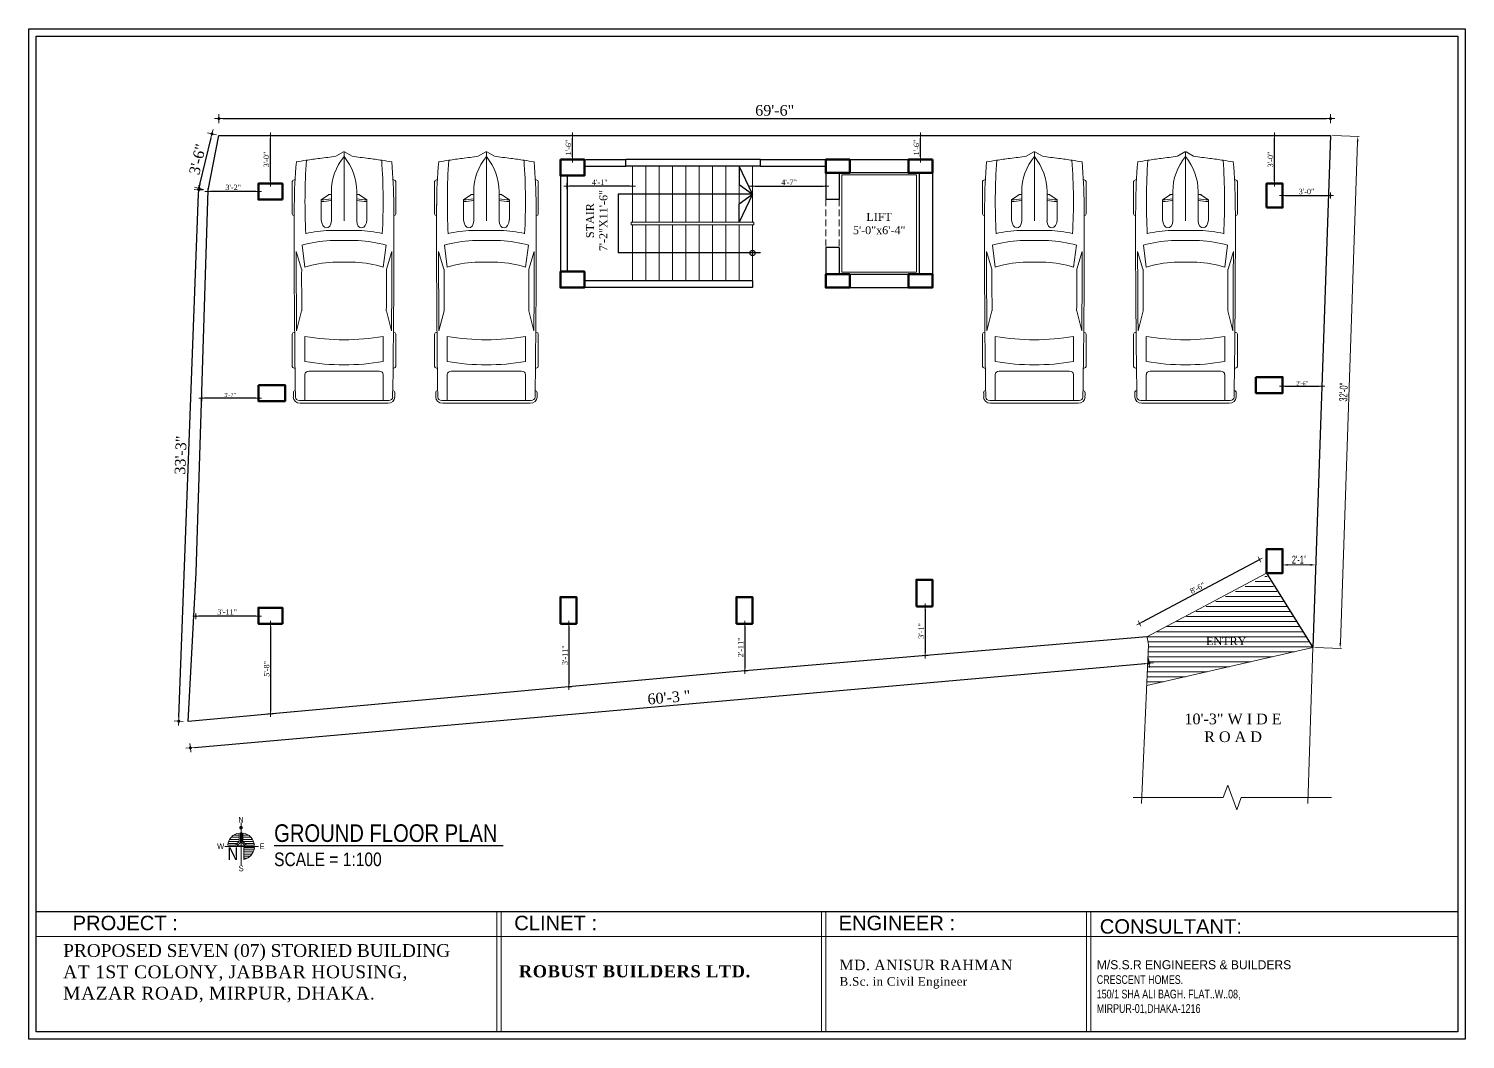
# Model space of a CAD drawing. Extents: x 52891 to 66536, y -48165 to -44533.
# Drawn here: x 54882 to 55959, y -45989 to -45231 of the extents above; entities that cross this region are included whole.
import ezdxf
from ezdxf.enums import TextEntityAlignment as Align

# ---------------------------------------------------------------- set-up
doc = ezdxf.new("R2010")
doc.units = 0
doc.header["$MEASUREMENT"] = 0
doc.header["$PDMODE"] = 3
doc.linetypes.add('HIDDEN2', pattern=[0.1875, 0.125, -0.0625])
doc.layers.get('0').update_dxf_attribs({"lineweight": 13})
doc.layers.get('DEFPOINTS').update_dxf_attribs({"lineweight": 13})
for name, color, linetype, lineweight in [('1-TEXT', 212, 'Continuous', 25), ('COLUMN-1', 1, 'Continuous', 50), ('DIM', 8, 'Continuous', 13), ('dim-8', 250, 'Continuous', 15), ('H', 252, 'Continuous', 15), ('hatch', 252, 'Continuous', 13), ('line', 7, 'Continuous', 15), ('NORTH_DER', 7, 'Continuous', 13), ('road', 1, 'Continuous', 18), ('Slab', 253, 'Continuous', 13), ('STAIR', 8, 'Continuous', 13), ('TEXT', 7, 'Continuous', 13), ('VER RAIL', 32, 'Continuous', 15), ('WALL', 7, 'Continuous', 30), ('windor', 4, 'Continuous', 25)]:
    doc.layers.add(name, color=color, linetype=linetype, lineweight=lineweight)
doc.layers.add('Layer1', color=174, linetype='Continuous')
doc.styles.add('Arial', font='arial.ttf')
doc.styles.add('NEW', font='swissck.ttf')
doc.styles.add('RS6', font='times.ttf')
doc.styles.get("Standard").update_dxf_attribs({"font": 'arial.ttf', "width": 0.6, "height": 6})
doc.styles.add('STYLE4', font='swissc.ttf')
doc.dimstyles.new('1-4', dxfattribs={"dimtxt": 6, "dimasz": 4, "dimexe": 1, "dimexo": 1.5, "dimgap": 1, "dimtad": 1, "dimdec": 1, "dimzin": 3, "dimdsep": 46, "dimlunit": 4, "dimtxsty": 'Standard', "dimcen": 0.09, "dimdle": 4, "dimclrd": 252, "dimclre": 252, "dimclrt": 7, "dimadec": 0, "dimazin": 0, "dimtfac": 1, "dimtdec": 1, "dimtofl": 0, "dimtmove": 1, "dimatfit": 3, "dimfxl": 2, "dimfrac": 1, "dimtolj": 1, "dimtzin": 0, "dimlwd": 9, "dimlwe": 9, "dimarcsym": 0})
doc.dimstyles.new('1_4', dxfattribs={"dimtxt": 3, "dimasz": 2, "dimexe": 0.18, "dimexo": 0.0625, "dimgap": 4, "dimtad": 0, "dimdec": 0, "dimzin": 3, "dimdsep": 46, "dimlunit": 4, "dimtxsty": 'RS6', "dimblk": 'D', "dimcen": 3, "dimse1": 1, "dimse2": 1, "dimclrt": 7, "dimadec": 0, "dimazin": 0, "dimtfac": 1, "dimtdec": 0, "dimtix": 1, "dimtmove": 1, "dimatfit": 3, "dimldrblk": 'OPEN30', "dimfxl": 0.18, "dimtvp": 0.75, "dimtolj": 1, "dimtzin": 0, "dimarcsym": 0})
doc.dimstyles.new('Colm dim', dxfattribs={"dimtxt": 4, "dimasz": 2, "dimexe": 3, "dimexo": 3, "dimgap": 0.125, "dimtad": 0, "dimdec": 0, "dimzin": 3, "dimdsep": 46, "dimlunit": 4, "dimtxsty": 'RS6', "dimblk": 'D', "dimcen": 3, "dimdle": 1, "dimse1": 1, "dimse2": 1, "dimclrt": 7, "dimadec": 0, "dimazin": 0, "dimtfac": 1, "dimtdec": 0, "dimtix": 1, "dimtmove": 0, "dimatfit": 3, "dimldrblk": 'OPEN90', "dimfxl": 6, "dimfxlon": 1, "dimtvp": 0.75, "dimtolj": 1, "dimtzin": 0, "dimarcsym": 0})

# ---------------------------------------------------------------- blocks, each defined once
blk = doc.blocks.new('D')
at = {"layer": 'DIM'}
for q in [(-1.125, 0), (0, 1.125), (1.125, 0), (0, -1.125)]:
    blk.add_line((0, 0), q, dxfattribs=at)
at = {"layer": 'DIM', "color": 6, "const_width": 0.375}
blk.add_lwpolyline([(-0.1875, 0, 1), (0.1875, 0, 1)], format="xyb", close=True, dxfattribs=at)
blk = doc.blocks.new('*D1264')
at = {"layer": 'DEFPOINTS', "color": 0}
for p in [(55285.8, -45349.4), (55285.8, -45349.4), (55334.9, -45349.4)]:
    blk.add_point(p, dxfattribs=at)
at = {"layer": 'VER RAIL', "color": 0, "linetype": 'Continuous', "lineweight": -2}
blk.add_line((55332.9, -45349.4), (55287.8, -45349.4), dxfattribs=at)
at = {"layer": 'VER RAIL', "color": 0, "lineweight": -2, "xscale": 2, "yscale": 2, "zscale": 2, "rotation": 180}
blk.add_blockref('D', (55285.8, -45349.4), dxfattribs=at)
at = {"layer": 'VER RAIL', "color": 0, "lineweight": -2, "xscale": 2, "yscale": 2, "zscale": 2}
blk.add_blockref('D', (55334.9, -45349.4), dxfattribs=at)
at = {"layer": 'VER RAIL', "color": 7, "insert": (55310.4, -45346.4), "char_height": 4, "attachment_point": 5, "style": 'RS6'}
blk.add_mtext('\\A1;4\'-1"', dxfattribs=at)
blk = doc.blocks.new('_Open90')
at = {"layer": 'DIM', "color": 0, "lineweight": -2}
for p, q in [((0, 0), (-1, 0)), ((-0.5, 0.5), (0, 0)), ((0, 0), (-0.5, -0.5))]:
    blk.add_line(p, q, dxfattribs=at)
blk = doc.blocks.new('*D1265')
at = {"layer": 'DEFPOINTS', "color": 0}
for p in [(55424.9, -45349.4), (55479.9, -45349.4), (55479.9, -45349.4)]:
    blk.add_point(p, dxfattribs=at)
at = {"layer": 'VER RAIL', "color": 0, "linetype": 'Continuous', "lineweight": -2}
blk.add_line((55426.9, -45349.4), (55477.9, -45349.4), dxfattribs=at)
at = {"layer": 'VER RAIL', "color": 0, "lineweight": -2, "xscale": 2, "yscale": 2, "zscale": 2, "rotation": 180}
blk.add_blockref('D', (55424.9, -45349.4), dxfattribs=at)
at = {"layer": 'VER RAIL', "color": 0, "lineweight": -2, "xscale": 2, "yscale": 2, "zscale": 2}
blk.add_blockref('D', (55479.9, -45349.4), dxfattribs=at)
at = {"layer": 'VER RAIL', "color": 7, "insert": (55452.4, -45346.4), "char_height": 4, "attachment_point": 5, "style": 'RS6'}
blk.add_mtext('\\A1;4\'-7"', dxfattribs=at)
blk = doc.blocks.new('*D1266')
at = {"layer": 'DEFPOINTS', "color": 0}
for p in [(55858.4, -45298.7), (55024.8, -45311.4), (55858.4, -45311.4)]:
    blk.add_point(p, dxfattribs=at)
at = {"layer": 'dim-8', "color": 0, "lineweight": -2}
blk.add_line((55027.8, -45298.7), (55855.4, -45298.7), dxfattribs=at)
at = {"layer": 'dim-8', "color": 0, "lineweight": -2, "xscale": 3, "yscale": 3, "zscale": 3, "rotation": 180}
blk.add_blockref('D', (55024.8, -45298.7), dxfattribs=at)
at = {"layer": 'dim-8', "color": 0, "lineweight": -2, "xscale": 3, "yscale": 3, "zscale": 3}
blk.add_blockref('D', (55858.4, -45298.7), dxfattribs=at)
at = {"layer": 'dim-8', "color": 7, "insert": (55441.6, -45292.6), "char_height": 8, "attachment_point": 5, "style": 'RS6'}
blk.add_mtext('\\A1;69\'-6"', dxfattribs=at)
blk = doc.blocks.new('*U57')
for p, q in [((21.1, 37.4), (21.1, 36.8)), ((46.6, 38.9), (22.4, 38.9)), ((47.8, 37.4), (47.8, 37.4)), ((88, 31.9), (74.8, 35.9)), ((134.3, 35.6), (119.3, 31.8)), ((135.5, 37.1), (135.5, 37.4)), ((136.7, 38.9), (160.9, 38.9)), ((162.1, 37.4), (162.1, 36.8)), ((186.5, -33.5), (186.5, 33.5)), ((188.4, -32.8), (188.4, 32.8)), ((70, 31.5), (86.4, 29.4)), ((138.4, 29.4), (157.2, 29.4)), ((164.5, 26.4), (164.5, -26.4)), ((186.5, 29.4), (167, 29.4)), ((32.1, 9.5), (32.1, 11.2)), ((32.3, 11.6), (36.1, 17.2)), ((36.1, 17.2), (50.9, 17.2)), ((58.9, -10.8), (58.9, 10.8)), ((3.3, 6.1), (0.1, 0.4)), ((29.8, 9.5), (51.7, 9.5)), ((66.6, -10.5), (66.6, 10.5)), ((82.7, 8.5), (82.7, -8.5)), ((186.5, -10.5), (186.5, 10.5)), ((0, 0), (51.7, 0)), ((0.1, -0.4), (3.3, -6.1)), ((29.8, -9.5), (51.7, -9.5)), ((32.1, -9.5), (32.1, -11.2)), ((32.3, -11.6), (36.1, -17.2)), ((36.1, -17.2), (50.9, -17.2)), ((86.4, -29.4), (70, -31.5)), ((88, -31.9), (74.8, -35.9)), ((134.3, -35.6), (119.3, -31.8)), ((157.2, -29.4), (138.4, -29.4)), ((167, -29.4), (186.5, -29.4)), ((21.1, -37.4), (21.1, -36.8)), ((46.6, -38.9), (22.4, -38.9)), ((47.8, -37.4), (47.8, -37.4)), ((135.5, -37.1), (135.5, -37.4)), ((136.7, -38.9), (160.9, -38.9)), ((162.1, -37.4), (162.1, -36.8))]:
    blk.add_line(p, q)
for centre, major_axis, ratio, start_param, end_param in [((266, -27.5), (0, 313.3), 0.842304, 1.367076, 1.39176), ((41.2, -490.9), (0, 528.2), 0.842304, 0.00281, 0.075598), ((22.4, 37.4), (0, -1.48), 0.842304, 3.141593, 4.712389), ((64.5, -10555.6), (0, 10593), 0.842304, -0.013397, 0.002797), ((46.6, 37.4), (0, 1.48), 0.842304, -1.570796, 0), ((64.5, -10555.6), (0, -10591.5), 0.842304, 3.133765, 3.140441), ((136.7, 37.4), (0, -1.48), 0.842304, 3.141593, 4.712389), ((160.9, 37.4), (0, 1.48), 0.842304, -1.570796, 0), ((180.6, 35.8), (0, 2.22), 0.842304, -0.013017, 1.249894), ((64.5, -10556.4), (0, 10595.3), 0.842304, -0.013397, -0.013017), ((184, 32.8), (0, -5.25), 0.842304, 1.570796, 3.128196), ((184, 33.5), (0, -2.96), 0.842304, 1.570796, 3.128196), ((259.2, -27.5), (0, -305.3), 0.842304, 4.528606, 4.561838), ((37.5, -594), (0, -623.3), 0.842304, 3.096046, 3.200911), ((134.4, 5.4), (0, -89.8), 0.842304, 4.449482, 4.652344), ((135.3, 5.4), (0, 81.8), 0.842304, 1.245306, 1.50788), ((149.6, 2.8), (0, -79.6), 0.842304, 4.372215, 4.640744), ((95.8, -3666.4), (0, -3698.2), 0.842304, 3.134049, 3.144098), ((17.1, 0), (0, 147), 0.842304, 4.511394, 4.913384), ((35.9, 0), (0, 147), 0.842304, 4.511394, 4.913384), ((167, 26.4), (0, 2.96), 0.842304, 0, 1.570796), ((-204.5, 52.4), (0, -251), 0.842304, 1.385369, 1.434372), ((32.7, 11.2), (0, 0.74), 0.842304, 0.879714, 1.570796), ((13, 17), (0, 27.4), 0.842304, 4.435146, 4.718221), ((14.2, 17), (0, 27.4), 0.842304, 4.435146, 4.718221), ((50.8, 13.3), (6.34, -0.36), 0.603834, -1.395552, 1.581315), ((0.6, 0), (0, -0.74), 0.842304, 4.131459, 5.293319), ((29.8, -46.7), (0, 56.2), 0.842304, 0, 0.590319), ((-204.5, -52.4), (0, 251), 0.842304, -1.434372, -1.385369), ((29.8, 46.7), (0, 56.2), 0.842304, 2.551274, 3.141593), ((13, -17), (0, -27.4), 0.842304, 1.564964, 1.848039), ((14.2, -17), (0, -27.4), 0.842304, 1.564964, 1.848039), ((135.3, -5.4), (0, -81.8), 0.842304, -1.50788, -1.245306), ((149.6, -2.8), (0, -79.6), 0.842304, -1.499151, -1.230623), ((259.2, 27.5), (0, 305.3), 0.842304, 1.721348, 1.754579), ((32.7, -11.2), (0, -0.74), 0.842304, 4.712389, 5.403472), ((134.4, -5.4), (0, -89.8), 0.842304, -1.510751, -1.307889), ((266, 27.5), (0, 313.3), 0.842304, 1.749832, 1.774517), ((37.5, 594), (0, -623.3), 0.842304, -0.059319, 0.045547), ((95.8, 3666.4), (0, -3698.2), 0.842304, -0.002505, 0.007544), ((167, -26.4), (0, -2.96), 0.842304, 4.712389, 6.283185), ((41.2, 490.9), (0, -528.2), 0.842304, -0.075598, -0.00281), ((22.4, -37.4), (0, 1.48), 0.842304, 1.570796, 3.141593), ((64.5, 10555.6), (0, 10593), 0.842304, 3.138796, 3.15499), ((46.6, -37.4), (0, -1.48), 0.842304, 0, 1.570796), ((64.5, 10555.6), (0, -10591.5), 0.842304, 0.001152, 0.007828), ((136.7, -37.4), (0, -1.48), 0.842304, -1.570796, 0), ((160.9, -37.4), (0, 1.48), 0.842304, 3.141593, 4.712389), ((180.6, -35.8), (0, -2.22), 0.842304, -1.249894, 0.013017), ((64.5, 10556.4), (0, 10595.3), 0.842304, 3.15461, 3.15499), ((184, -32.8), (0, -5.25), 0.842304, 0.013397, 1.570796), ((184, -33.5), (0, 2.96), 0.842304, 3.15499, 4.712389)]:
    blk.add_ellipse(centre, major_axis=major_axis, ratio=ratio, start_param=start_param, end_param=end_param)
at = {"extrusion": (0, 0, -1)}
blk.add_ellipse((50.8, -13.3), major_axis=(6.34, 0.36), ratio=0.603834, start_param=-1.395552, end_param=1.581315, dxfattribs=at)
blk = doc.blocks.new('*D1271')
at = {"layer": 'DEFPOINTS', "color": 0}
for p in [(55805.1, -45629.3), (55810.4, -45639.4), (55720.6, -45687.2)]:
    blk.add_point(p, dxfattribs=at)
at = {"layer": 'VER RAIL', "color": 0, "linetype": 'Continuous', "lineweight": -2}
blk.add_line((55717, -45676.2), (55803.3, -45630.3), dxfattribs=at)
at = {"layer": 'VER RAIL', "color": 0, "lineweight": -2, "xscale": 2, "yscale": 2, "zscale": 2}
for p, rotation in [((55805.1, -45629.3), 28.02451268973925), ((55715.2, -45677.2), 208.0245126897393)]:
    blk.add_blockref('D', p, dxfattribs=dict(at, rotation=rotation))
at = {"layer": 'VER RAIL', "color": 7, "insert": (55758.7, -45650.6), "char_height": 4, "attachment_point": 5, "rotation": 28.0245, "style": 'RS6'}
blk.add_mtext('\\A1;8\'-6"', dxfattribs=at)
blk = doc.blocks.new('*D1272')
at = {"layer": 'DEFPOINTS', "color": 0}
for p in [(55822.4, -45356.4), (55858.4, -45356.4), (55858.4, -45356.4)]:
    blk.add_point(p, dxfattribs=at)
at = {"layer": 'VER RAIL', "color": 0, "linetype": 'Continuous', "lineweight": -2}
blk.add_line((55824.4, -45356.4), (55856.4, -45356.4), dxfattribs=at)
at = {"layer": 'VER RAIL', "color": 0, "lineweight": -2, "xscale": 2, "yscale": 2, "zscale": 2, "rotation": 180}
blk.add_blockref('D', (55822.4, -45356.4), dxfattribs=at)
at = {"layer": 'VER RAIL', "color": 0, "lineweight": -2, "xscale": 2, "yscale": 2, "zscale": 2}
blk.add_blockref('D', (55858.4, -45356.4), dxfattribs=at)
at = {"layer": 'VER RAIL', "color": 7, "insert": (55840.4, -45353.4), "char_height": 4, "attachment_point": 5, "style": 'RS6'}
blk.add_mtext('\\A1;3\'-0"', dxfattribs=at)
blk = doc.blocks.new('*D1273')
at = {"layer": 'DEFPOINTS', "color": 0}
for p in [(55816.4, -45311.4), (55816.4, -45311.4), (55816.4, -45347.4)]:
    blk.add_point(p, dxfattribs=at)
at = {"layer": 'VER RAIL', "color": 0, "linetype": 'Continuous', "lineweight": -2}
blk.add_line((55816.4, -45345.4), (55816.4, -45313.4), dxfattribs=at)
at = {"layer": 'VER RAIL', "color": 0, "lineweight": -2, "xscale": 2, "yscale": 2, "zscale": 2}
for p, rotation in [((55816.4, -45311.4), 90), ((55816.4, -45347.4), 270)]:
    blk.add_blockref('D', p, dxfattribs=dict(at, rotation=rotation))
at = {"layer": 'VER RAIL', "color": 7, "insert": (55813.4, -45329.4), "char_height": 4, "attachment_point": 5, "rotation": 90, "style": 'RS6'}
blk.add_mtext('\\A1;3\'-0"', dxfattribs=at)
blk = doc.blocks.new('*D1274')
at = {"layer": 'DEFPOINTS', "color": 0}
for p in [(55554.4, -45664.4), (55554.4, -45701.3), (55554.4, -45701.3)]:
    blk.add_point(p, dxfattribs=at)
at = {"layer": 'VER RAIL', "color": 0, "linetype": 'Continuous', "lineweight": -2}
blk.add_line((55554.4, -45666.4), (55554.4, -45699.3), dxfattribs=at)
at = {"layer": 'VER RAIL', "color": 0, "lineweight": -2, "xscale": 2, "yscale": 2, "zscale": 2}
for p, rotation in [((55554.4, -45664.4), 90), ((55554.4, -45701.3), 270)]:
    blk.add_blockref('D', p, dxfattribs=dict(at, rotation=rotation))
at = {"layer": 'VER RAIL', "color": 7, "insert": (55551.4, -45682.8), "char_height": 4, "attachment_point": 5, "rotation": 90, "style": 'RS6'}
blk.add_mtext('\\A1;3\'-1"', dxfattribs=at)
blk = doc.blocks.new('*D1275')
at = {"layer": 'DEFPOINTS', "color": 0}
for p in [(55287.3, -45677.4), (55287.3, -45724.6), (55287.3, -45724.6)]:
    blk.add_point(p, dxfattribs=at)
at = {"layer": 'VER RAIL', "color": 0, "linetype": 'Continuous', "lineweight": -2}
blk.add_line((55287.3, -45679.4), (55287.3, -45722.6), dxfattribs=at)
at = {"layer": 'VER RAIL', "color": 0, "lineweight": -2, "xscale": 2, "yscale": 2, "zscale": 2}
for p, rotation in [((55287.3, -45677.4), 90), ((55287.3, -45724.6), 270)]:
    blk.add_blockref('D', p, dxfattribs=dict(at, rotation=rotation))
at = {"layer": 'VER RAIL', "color": 7, "insert": (55284.3, -45701), "char_height": 4, "attachment_point": 5, "rotation": 90, "style": 'RS6'}
blk.add_mtext('\\A1;3\'-11"', dxfattribs=at)
blk = doc.blocks.new('*D1276')
at = {"layer": 'DEFPOINTS', "color": 0}
for p in [(55063.4, -45677.4), (55063.6, -45745), (55063.6, -45745)]:
    blk.add_point(p, dxfattribs=at)
at = {"layer": 'VER RAIL', "color": 0, "linetype": 'Continuous', "lineweight": -2}
blk.add_line((55063.6, -45679.4), (55063.6, -45743), dxfattribs=at)
at = {"layer": 'VER RAIL', "color": 0, "lineweight": -2, "xscale": 2, "yscale": 2, "zscale": 2}
for p, rotation in [((55063.6, -45677.4), 90), ((55063.6, -45745), 270)]:
    blk.add_blockref('D', p, dxfattribs=dict(at, rotation=rotation))
at = {"layer": 'VER RAIL', "color": 7, "insert": (55060.6, -45711.2), "char_height": 4, "attachment_point": 5, "rotation": 90, "style": 'RS6'}
blk.add_mtext('\\A1;5\'-8"', dxfattribs=at)
blk = doc.blocks.new('*D1277')
at = {"layer": 'DEFPOINTS', "color": 0}
for p in [(55007.5, -45671.7), (55007.5, -45671.7), (55054.4, -45672.3)]:
    blk.add_point(p, dxfattribs=at)
at = {"layer": 'VER RAIL', "color": 0, "linetype": 'Continuous', "lineweight": -2}
blk.add_line((55052.4, -45671.7), (55009.5, -45671.7), dxfattribs=at)
at = {"layer": 'VER RAIL', "color": 0, "lineweight": -2, "xscale": 2, "yscale": 2, "zscale": 2, "rotation": 180}
blk.add_blockref('D', (55007.5, -45671.7), dxfattribs=at)
at = {"layer": 'VER RAIL', "color": 0, "lineweight": -2, "xscale": 2, "yscale": 2, "zscale": 2}
blk.add_blockref('D', (55054.4, -45671.7), dxfattribs=at)
at = {"layer": 'VER RAIL', "color": 7, "insert": (55031, -45668.6), "char_height": 4, "attachment_point": 5, "style": 'RS6'}
blk.add_mtext('\\A1;3\'-11"', dxfattribs=at)
blk = doc.blocks.new('*D1278')
at = {"layer": 'DEFPOINTS', "color": 0}
for p in [(55063.4, -45311.4), (55063.4, -45311.4), (55063.4, -45347.4)]:
    blk.add_point(p, dxfattribs=at)
at = {"layer": 'VER RAIL', "color": 0, "linetype": 'Continuous', "lineweight": -2}
blk.add_line((55063.4, -45345.4), (55063.4, -45313.4), dxfattribs=at)
at = {"layer": 'VER RAIL', "color": 0, "lineweight": -2, "xscale": 2, "yscale": 2, "zscale": 2}
for p, rotation in [((55063.4, -45311.4), 90), ((55063.4, -45347.4), 270)]:
    blk.add_blockref('D', p, dxfattribs=dict(at, rotation=rotation))
at = {"layer": 'VER RAIL', "color": 7, "insert": (55060.4, -45329.4), "char_height": 4, "attachment_point": 5, "rotation": 90, "style": 'RS6'}
blk.add_mtext('\\A1;3\'-0"', dxfattribs=at)
blk = doc.blocks.new('*D1279')
at = {"layer": 'DEFPOINTS', "color": 0}
for p in [(55016.6, -45353.4), (55016.6, -45353.4), (55054.4, -45353.4)]:
    blk.add_point(p, dxfattribs=at)
at = {"layer": 'VER RAIL', "color": 0, "linetype": 'Continuous', "lineweight": -2}
blk.add_line((55052.4, -45353.4), (55018.6, -45353.4), dxfattribs=at)
at = {"layer": 'VER RAIL', "color": 0, "lineweight": -2, "xscale": 2, "yscale": 2, "zscale": 2, "rotation": 180}
blk.add_blockref('D', (55016.6, -45353.4), dxfattribs=at)
at = {"layer": 'VER RAIL', "color": 0, "lineweight": -2, "xscale": 2, "yscale": 2, "zscale": 2}
blk.add_blockref('D', (55054.4, -45353.4), dxfattribs=at)
at = {"layer": 'VER RAIL', "color": 7, "insert": (55035.5, -45350.3), "char_height": 4, "attachment_point": 5, "style": 'RS6'}
blk.add_mtext('\\A1;3\'-2"', dxfattribs=at)
blk = doc.blocks.new('*D1280')
at = {"layer": 'DEFPOINTS', "color": 0}
for p in [(55550.9, -45311.4), (55550.9, -45311.4), (55550.9, -45329.4)]:
    blk.add_point(p, dxfattribs=at)
at = {"layer": 'VER RAIL', "color": 0, "linetype": 'Continuous', "lineweight": -2}
blk.add_line((55550.9, -45327.4), (55550.9, -45313.4), dxfattribs=at)
at = {"layer": 'VER RAIL', "color": 0, "lineweight": -2, "xscale": 2, "yscale": 2, "zscale": 2}
for p, rotation in [((55550.9, -45311.4), 90), ((55550.9, -45329.4), 270)]:
    blk.add_blockref('D', p, dxfattribs=dict(at, rotation=rotation))
at = {"layer": 'VER RAIL', "color": 7, "insert": (55547.9, -45320.4), "char_height": 4, "attachment_point": 5, "rotation": 90, "style": 'RS6'}
blk.add_mtext('\\A1;1\'-6"', dxfattribs=at)
blk = doc.blocks.new('*D1281')
at = {"layer": 'DEFPOINTS', "color": 0}
for p in [(55289.9, -45311.4), (55289.9, -45311.4), (55289.9, -45329.4)]:
    blk.add_point(p, dxfattribs=at)
at = {"layer": 'VER RAIL', "color": 0, "linetype": 'Continuous', "lineweight": -2}
blk.add_line((55289.9, -45327.4), (55289.9, -45313.4), dxfattribs=at)
at = {"layer": 'VER RAIL', "color": 0, "lineweight": -2, "xscale": 2, "yscale": 2, "zscale": 2}
for p, rotation in [((55289.9, -45311.4), 90), ((55289.9, -45329.4), 270)]:
    blk.add_blockref('D', p, dxfattribs=dict(at, rotation=rotation))
at = {"layer": 'VER RAIL', "color": 7, "insert": (55286.9, -45320.4), "char_height": 4, "attachment_point": 5, "rotation": 90, "style": 'RS6'}
blk.add_mtext('\\A1;1\'-6"', dxfattribs=at)
blk = doc.blocks.new('*D1282')
at = {"layer": 'DEFPOINTS', "color": 0}
for p in [(55822.4, -45632.4), (55847.3, -45633.3), (55847.3, -45633.3)]:
    blk.add_point(p, dxfattribs=at)
at = {"layer": 'line', "color": 252, "linetype": 'Continuous', "lineweight": 9}
for p, q in [((55822.4, -45633.9), (55822.4, -45634.3)), ((55826.4, -45633.3), (55843.3, -45633.3)), ((55847.3, -45631.8), (55847.3, -45632.3))]:
    blk.add_line(p, q, dxfattribs=at)
at = {"layer": 'line', "color": 252}
for points in [[(55826.4, -45632.6), (55826.4, -45633.9), (55822.4, -45633.3)], [(55843.3, -45632.6), (55843.3, -45633.9), (55847.3, -45633.3)]]:
    blk.add_solid(points, dxfattribs=at)
at = {"layer": 'line', "color": 7, "insert": (55834.9, -45629.3), "char_height": 6, "attachment_point": 5}
blk.add_mtext('\\A1;2\'-1"', dxfattribs=at)
blk = doc.blocks.new('*D1283')
at = {"layer": 'DEFPOINTS', "color": 0}
for p in [(55858.4, -45311.4), (55878.9, -45312.1), (55845.2, -45695.1)]:
    blk.add_point(p, dxfattribs=at)
at = {"layer": 'line', "color": 252, "linetype": 'Continuous', "lineweight": 9}
for p, q in [((55859.9, -45311.5), (55879.9, -45312.2)), ((55865.8, -45691.8), (55878.7, -45316.1)), ((55846.7, -45695.2), (55866.6, -45695.9))]:
    blk.add_line(p, q, dxfattribs=at)
at = {"layer": 'line', "color": 252}
for points in [[(55878.1, -45316.1), (55879.4, -45316.1), (55878.9, -45312.1)], [(55865.1, -45691.8), (55866.4, -45691.9), (55865.6, -45695.8)]]:
    blk.add_solid(points, dxfattribs=at)
at = {"layer": 'line', "color": 7, "insert": (55868.2, -45503.8), "char_height": 6, "attachment_point": 5, "rotation": 88.0239}
blk.add_mtext('\\A1;32\'-0"', dxfattribs=at)
blk = doc.blocks.new('*D1284')
at = {"layer": 'DEFPOINTS', "color": 0}
for p in [(55009.7, -45352), (55016.7, -45352.3), (55001.7, -45750.7)]:
    blk.add_point(p, dxfattribs=at)
at = {"layer": 'dim-8', "color": 0, "lineweight": -2}
blk.add_line((54994.8, -45747.4), (55009.6, -45355), dxfattribs=at)
at = {"layer": 'dim-8', "color": 0, "lineweight": -2, "xscale": 3, "yscale": 3, "zscale": 3}
for p, rotation in [((55009.7, -45352), 87.8405305677438), ((54994.7, -45750.4), 267.8405305677438)]:
    blk.add_blockref('D', p, dxfattribs=dict(at, rotation=rotation))
at = {"layer": 'dim-8', "color": 7, "insert": (54996.1, -45551), "char_height": 8, "attachment_point": 5, "rotation": 87.8405, "style": 'RS6'}
blk.add_mtext('\\A1;33\'-3"', dxfattribs=at)
blk = doc.blocks.new('*D1285')
at = {"layer": 'DEFPOINTS', "color": 0}
for p in [(55019.6, -45310.2), (55024.8, -45311.4), (55015.2, -45352.2)]:
    blk.add_point(p, dxfattribs=at)
at = {"layer": 'dim-8', "color": 0, "lineweight": -2}
blk.add_line((55010.6, -45348.1), (55018.9, -45313.1), dxfattribs=at)
at = {"layer": 'dim-8', "color": 0, "lineweight": -2, "xscale": 3, "yscale": 3, "zscale": 3}
for p, rotation in [((55019.6, -45310.2), 76.7042481128369), ((55009.9, -45351), 256.7042481128369)]:
    blk.add_blockref('D', p, dxfattribs=dict(at, rotation=rotation))
at = {"layer": 'dim-8', "color": 7, "insert": (55008.8, -45329.2), "char_height": 8, "attachment_point": 5, "rotation": 76.7042, "style": 'RS6'}
blk.add_mtext('\\A1;3\'-6"', dxfattribs=at)
blk = doc.blocks.new('*D1286')
at = {"layer": 'DEFPOINTS', "color": 0}
for p in [(55720.6, -45687.2), (55722.3, -45706.9), (55001.7, -45750.7)]:
    blk.add_point(p, dxfattribs=at)
at = {"layer": 'dim-8', "color": 0, "lineweight": -2}
blk.add_line((55006.4, -45770.1), (55719.3, -45707.2), dxfattribs=at)
at = {"layer": 'dim-8', "color": 0, "lineweight": -2, "xscale": 3, "yscale": 3, "zscale": 3}
for p, rotation in [((55722.3, -45706.9), 5.042919805303145), ((55003.4, -45770.4), 185.0429198053031)]:
    blk.add_blockref('D', p, dxfattribs=dict(at, rotation=rotation))
at = {"layer": 'dim-8', "color": 7, "insert": (55362.3, -45732.6), "char_height": 8, "attachment_point": 5, "rotation": 5.0429, "style": 'RS6'}
blk.add_mtext('\\A1;60\'-3 "', dxfattribs=at)
blk = doc.blocks.new('*D1263')
at = {"layer": 'DEFPOINTS', "color": 0}
for p in [(55418.9, -45677.4), (55418.9, -45712.7), (55419.1, -45712.7)]:
    blk.add_point(p, dxfattribs=at)
at = {"layer": 'VER RAIL', "color": 0, "linetype": 'Continuous', "lineweight": -2}
blk.add_line((55419.1, -45679.4), (55419.1, -45710.7), dxfattribs=at)
at = {"layer": 'VER RAIL', "color": 0, "lineweight": -2, "xscale": 2, "yscale": 2, "zscale": 2}
for p, rotation in [((55419.1, -45677.4), 90), ((55419.1, -45712.7), 270)]:
    blk.add_blockref('D', p, dxfattribs=dict(at, rotation=rotation))
at = {"layer": 'VER RAIL', "color": 7, "insert": (55416.1, -45695.1), "char_height": 4, "attachment_point": 5, "rotation": 90, "style": 'RS6'}
blk.add_mtext('\\A1;2\'-11"', dxfattribs=at)
blk = doc.blocks.new('*D1316')
at = {"layer": 'DEFPOINTS', "color": 0}
for p in [(55011.9, -45503.1), (55054.4, -45504.4), (55011.9, -45508.2)]:
    blk.add_point(p, dxfattribs=at)
at = {"layer": 'line', "color": 0, "lineweight": -2}
blk.add_line((55052.4, -45508.2), (55013.9, -45508.2), dxfattribs=at)
at = {"layer": 'line', "color": 0, "lineweight": -2, "xscale": 2, "yscale": 2, "zscale": 2, "rotation": 180}
blk.add_blockref('D', (55011.9, -45508.2), dxfattribs=at)
at = {"layer": 'line', "color": 0, "lineweight": -2, "xscale": 2, "yscale": 2, "zscale": 2}
blk.add_blockref('D', (55054.4, -45508.2), dxfattribs=at)
at = {"layer": 'line', "color": 7, "insert": (55033.2, -45505.9), "char_height": 3, "attachment_point": 5, "style": 'RS6'}
blk.add_mtext('\\A1;3\'-7"', dxfattribs=at)
blk = doc.blocks.new('_Open30')
at = {"color": 0, "linetype": 'ByBlock', "lineweight": -2}
for p, q in [((-1, 0.27), (0, 0)), ((0, 0), (-1, -0.27)), ((0, 0), (-1, 0))]:
    blk.add_line(p, q, dxfattribs=at)
blk = doc.blocks.new('*D1317')
at = {"layer": 'DEFPOINTS', "color": 0}
for p in [(55822.4, -45498.4), (55851.9, -45499.4), (55851.9, -45499.4)]:
    blk.add_point(p, dxfattribs=at)
at = {"layer": 'line', "color": 0, "lineweight": -2}
blk.add_line((55824.4, -45499.4), (55849.9, -45499.4), dxfattribs=at)
at = {"layer": 'line', "color": 0, "lineweight": -2, "xscale": 2, "yscale": 2, "zscale": 2, "rotation": 180}
blk.add_blockref('D', (55822.4, -45499.4), dxfattribs=at)
at = {"layer": 'line', "color": 0, "lineweight": -2, "xscale": 2, "yscale": 2, "zscale": 2}
blk.add_blockref('D', (55851.9, -45499.4), dxfattribs=at)
at = {"layer": 'line', "color": 7, "insert": (55837.2, -45497.2), "char_height": 3, "attachment_point": 5, "style": 'RS6'}
blk.add_mtext('\\A1;2\'-6"', dxfattribs=at)
blk = doc.blocks.new('L')
at = {"layer": 'Layer1', "color": 0}
blk.add_line((0, 65.62), (-777.86, 65.62), dxfattribs=at)
at = {"layer": 'Layer1', "color": 4}
blk.add_lwpolyline([(-781.98, 548.61), (4.12, 548.61), (4.12, -4.12), (-781.98, -4.12)], close=True, dxfattribs=at)
at = {"layer": 'Layer1', "color": 1}
blk.add_lwpolyline([(-777.86, 544.49), (0, 544.49), (0, 0), (-777.86, 0)], close=True, dxfattribs=at)
at = {"layer": 'TEXT', "color": 0}
for p, q in [((0, 65.62), (-777.86, 65.62)), ((-525.74, 0.31), (-525.74, 65.62)), ((-523.37, 0.31), (-523.37, 65.62)), ((-348.23, 0.31), (-348.23, 65.62)), ((-345.86, 0.31), (-345.86, 65.62)), ((-203.16, 0.31), (-203.16, 65.62)), ((-200.79, 0.31), (-200.79, 65.62)), ((-777.86, 52.07), (0, 52.07))]:
    blk.add_line(p, q, dxfattribs=at)
at = {"layer": 'TEXT', "color": 4, "lineweight": 13, "char_height": 7.894, "attachment_point": 1, "style": 'Arial'}
for s, insert in [('PROJECT :', (-757.98, 63.44)), ('CLINET :', (-516.31, 63.44)), ('ENGINEER :', (-338.79, 63.44))]:
    blk.add_mtext(s, dxfattribs=dict(at, insert=insert))
at = {"layer": 'TEXT', "color": 4, "lineweight": 13, "insert": (-195.89, 61.54), "char_height": 7.8937, "attachment_point": 1, "line_spacing_factor": 1.5, "style": 'Arial'}
blk.add_mtext('CONSULTANT:', dxfattribs=at)
at = {"layer": 'TEXT', "color": 3, "lineweight": 13, "attachment_point": 1, "style": 'Arial'}
for s, insert, char_height, width in [('{\\fTimes New Roman|b0|i0|c0|p18;\\T1.05;MD. ANISUR RAHMAN\\P\\H0.8344x;B.Sc. in Civil Engineer}', (-338.33, 39.36), 5.6834, 108.3857), ('\\pt139.4;{\\fTimes New Roman|b1|i0|c0|p18;\\T1.05;\\C5;ROBUST BUILDERS LTD.}', (-513.76, 36.38), 6.64, 133.2452)]:
    blk.add_mtext(s, dxfattribs=dict(at, insert=insert, char_height=char_height, width=width))
at = {"layer": 'TEXT', "color": 4, "insert": (-197.52, 39.11), "char_height": 4.89284, "attachment_point": 1, "style": 'Arial'}
blk.add_mtext('\\pt1.131;{\\fBankGothic Lt BT|b0|i0|c0|p34;\\H1.009x;\\C96;M/S.S.R ENGINEERS & BUILDERS\\fSwis721 LtCn BT|b0|i0|c0|p34;\\H0.6676x;\\C1;\\P\\H1.439x;\\C5;CRESCENT HOMES.\\P150/1 SHA ALI BAGH. FLAT..W..08,\\PMIRPUR-01,DHAKA-1216}', dxfattribs=at)
at = {"layer": 'WALL', "color": 4, "linetype": 'ByBlock', "lineweight": 25, "insert": (-763.12, 47.91), "char_height": 6.9904, "width": 217.6986, "attachment_point": 1}
blk.add_mtext('{\\fTimes New Roman|b0|i0|c0|p18;\\W1;\\C144;PROPOSED SEVEN (07) STORIED BUILDING\\P\\T1.05;AT 1ST COLONY, JABBAR HOUSING, MAZAR ROAD, MIRPUR, DHAKA.}', dxfattribs=at)

msp = doc.modelspace()

# ---------------------------------------------------------------- hatches: boundary and pattern name
at = {"layer": 'H'}
h = msp.add_hatch(dxfattribs=at)
h.set_pattern_fill('ANSI31', color=256, scale=30, angle=135, style=0)
h.set_pattern_definition([(180, (16489.5624, -6038.3175), (-7e-16, -3.75), [])])
h.paths.add_polyline_path([(55720.57, -45687.25, -0.0672503), (55721.98, -45693.13), (55720.62, -45723.71), (55845.19, -45695.14), (55810.43, -45641.42)])
h.paths.add_polyline_path([(55764.09, -45685.88), (55796.31, -45685.88), (55796.31, -45694.98), (55764.09, -45694.98)], flags=24)
at = {"layer": 'NORTH_DER'}
h = msp.add_hatch(dxfattribs=at)
h.set_pattern_fill('_USER', color=256, scale=1.571076, angle=1800, style=0, pattern_type=0)
h.set_pattern_definition([(360, (52425.2444, -46739.2347), (1e-13, 1.5710756), [])])
h.paths.add_polyline_path([(55040, -45834.28, 0.3473795), (55031.38, -45843.29), (55037.31, -45843.29), (55040, -45840.61)])
h.paths.add_polyline_path([(55045.47, -45843.29), (55051.4, -45843.29, 0.3473795), (55042.78, -45834.28), (55042.78, -45840.61)])
h.paths.add_polyline_path([(55043.44, -45845.19), (55043.44, -45854.09, 0.328937), (55051.4, -45845.19)])

# ---------------------------------------------------------------- linework, layer by layer
at = {"layer": 'COLUMN-1'}
for points in [[(55280.93, -45329.42), (55280.93, -45341.42), (55298.93, -45341.42), (55298.93, -45329.42)], [(55497.93, -45329.42), (55479.93, -45329.42), (55479.93, -45329.42), (55479.93, -45329.42), (55479.93, -45339.42), (55497.93, -45339.42)], [(55559.93, -45329.42), (55541.93, -45329.42), (55541.93, -45329.42), (55541.93, -45329.42), (55541.93, -45339.42), (55559.93, -45339.42)], [(55072.43, -45359.42), (55072.43, -45347.42), (55054.43, -45347.42), (55054.43, -45359.42)], [(55810.43, -45365.42), (55822.43, -45365.42), (55822.43, -45347.42), (55810.43, -45347.42)], [(55280.93, -45413.42), (55280.93, -45425.42), (55298.93, -45425.42), (55298.93, -45413.42)], [(55497.93, -45415.42), (55479.93, -45415.42), (55479.93, -45415.42), (55479.93, -45415.42), (55479.93, -45425.42), (55497.93, -45425.42)], [(55559.93, -45415.42), (55541.93, -45415.42), (55541.93, -45415.42), (55541.93, -45415.42), (55541.93, -45425.42), (55559.93, -45425.42)], [(55802.43, -45492.42), (55802.43, -45504.42), (55822.43, -45504.42), (55822.43, -45492.42)], [(55054.43, -45498.42), (55054.43, -45510.42), (55074.43, -45510.42), (55074.43, -45498.42)], [(55810.43, -45639.42), (55822.43, -45639.42), (55822.43, -45621.42), (55810.43, -45621.42)], [(55547.93, -45664.42), (55559.93, -45664.42), (55559.93, -45644.42), (55547.93, -45644.42)], [(55072.43, -45677.42), (55072.43, -45665.42), (55054.43, -45665.42), (55054.43, -45677.42)], [(55280.93, -45677.42), (55292.93, -45677.42), (55292.93, -45657.42), (55280.93, -45657.42)], [(55412.93, -45677.42), (55424.93, -45677.42), (55424.93, -45657.42), (55412.93, -45657.42)]]:
    msp.add_lwpolyline(points, close=True, dxfattribs=at)
at = {"layer": 'H'}
msp.add_lwpolyline([(55491.93, -45340.79), (55547.93, -45340.79), (55547.93, -45413.79), (55491.93, -45413.79)], close=True, dxfattribs=at)
at = {"layer": 'hatch', "linetype": 'HIDDEN2', "ltscale": 40}
for p, q in [((55479.93, -45359.42), (55479.93, -45395.42)), ((55489.93, -45359.42), (55489.93, -45395.42))]:
    msp.add_line(p, q, dxfattribs=at)
at = {"layer": 'line'}
msp.add_line((55720.62, -45723.71), (55845.19, -45695.14), dxfattribs=at)
at = {"layer": 'NORTH_DER', "color": 1}
for p, q in [((55040.91, -45841.25), (55038.22, -45843.93)), ((55044.56, -45843.93), (55038.22, -45843.93)), ((55041.88, -45841.25), (55044.56, -45843.93))]:
    msp.add_line(p, q, dxfattribs=at)
at = {"layer": 'NORTH_DER'}
for points in [[(55041.39, -45826.3), (55041.39, -45858.11)], [(55029.24, -45844.24), (55054.57, -45844.24)], [(55036.36, -45844.24), (55031.33, -45844.24)], [(55043.44, -45844.24), (55046.42, -45844.24)]]:
    msp.add_lwpolyline(points, dxfattribs=at)
for points in [[(55040, -45840.61), (55037.31, -45843.29), (55031.38, -45843.29), (55031.38, -45843.29, -0.3473795), (55040, -45834.28), (55040, -45834.28)], [(55042.78, -45834.28), (55042.78, -45834.28), (55042.78, -45840.61), (55045.47, -45843.29), (55051.4, -45843.29), (55051.4, -45843.29, 0.3473795)], [(55051.4, -45845.19, -0.328937), (55043.44, -45854.09), (55043.44, -45845.19), (55051.4, -45845.19)]]:
    msp.add_lwpolyline(points, format="xyb", close=True, dxfattribs=at)
at = {"layer": 'NORTH_DER', "color": 1, "const_width": 1.36}
msp.add_lwpolyline([(55040.71, -45830.18, 1), (55042.07, -45830.18, 1)], format="xyb", close=True, dxfattribs=at)
at = {"layer": 'NORTH_DER', "color": 1}
msp.add_lwpolyline([(55040.91, -45834.2), (55040.91, -45834.2), (55040.91, -45841.25), (55041.88, -45841.25), (55041.88, -45834.2, 0.0219293)], format="xyb", close=True, dxfattribs=at)
at = {"layer": 'road'}
for points in [[(55721.98, -45693.13), (55716.68, -45812.09)], [(55841.49, -45812.09), (55845.19, -45695.14)]]:
    msp.add_lwpolyline(points, dxfattribs=at)
at = {"layer": 'road', "linetype": 'Continuous'}
msp.add_lwpolyline([(55859.11, -45807.67), (55791.51, -45807.67), (55788.14, -45816.93), (55781.4, -45798.41), (55778.03, -45807.67), (55710.43, -45807.67)], dxfattribs=at)
at = {"layer": 'road'}
msp.add_arc((55699.51, -45695.39), 22.58, 5.75634, 21.14581, dxfattribs=at)
at = {"layer": 'STAIR'}
for p, q in [((55334.93, -45334.42), (55334.93, -45376.42)), ((55344.93, -45334.42), (55344.93, -45376.42)), ((55354.93, -45334.42), (55354.93, -45376.42)), ((55364.93, -45334.42), (55364.93, -45376.42)), ((55374.93, -45334.42), (55374.93, -45376.42)), ((55384.93, -45334.42), (55384.93, -45376.42)), ((55394.93, -45334.42), (55394.93, -45376.42)), ((55404.93, -45334.42), (55404.93, -45376.42)), ((55414.93, -45334.42), (55414.93, -45376.42)), ((55424.93, -45334.42), (55424.93, -45376.42)), ((55334.93, -45378.42), (55334.93, -45420.42)), ((55344.93, -45378.42), (55344.93, -45420.42)), ((55354.93, -45378.42), (55354.93, -45420.42)), ((55364.93, -45378.42), (55364.93, -45420.42)), ((55374.93, -45378.42), (55374.93, -45420.42)), ((55384.93, -45378.42), (55384.93, -45420.42)), ((55394.93, -45378.42), (55394.93, -45420.42)), ((55404.93, -45378.42), (55404.93, -45420.42)), ((55414.93, -45378.42), (55414.93, -45420.42)), ((55424.93, -45378.42), (55424.93, -45420.42)), ((55810.43, -45639.42), (55720.57, -45687.25))]:
    msp.add_line(p, q, dxfattribs=at)
at = {"layer": 'STAIR', "color": 30}
for p, q in [((55425.93, -45376.42), (55333.93, -45376.42)), ((55333.93, -45376.42), (55333.93, -45378.42)), ((55425.93, -45378.42), (55333.93, -45378.42)), ((55425.93, -45378.42), (55425.93, -45376.42))]:
    msp.add_line(p, q, dxfattribs=at)
at = {"layer": 'WALL'}
for p, q in [((55430.93, -45329.42), (55329.93, -45329.42)), ((55329.93, -45334.42), (55329.93, -45329.42)), ((55430.93, -45334.42), (55430.93, -45329.42)), ((55497.93, -45329.42), (55541.93, -45329.42)), ((55280.93, -45341.42), (55280.93, -45413.42)), ((55285.93, -45341.42), (55285.93, -45413.42)), ((55430.93, -45334.42), (55329.93, -45334.42)), ((55479.93, -45339.42), (55479.93, -45359.42)), ((55489.93, -45339.42), (55489.93, -45359.42)), ((55541.93, -45339.42), (55497.93, -45339.42)), ((55549.93, -45339.42), (55549.93, -45415.42)), ((55559.93, -45339.42), (55559.93, -45415.42)), ((55489.93, -45359.42), (55479.93, -45359.42)), ((55479.93, -45395.42), (55479.93, -45415.42)), ((55489.93, -45395.42), (55479.93, -45395.42)), ((55489.93, -45395.42), (55489.93, -45415.42)), ((55497.93, -45415.42), (55541.93, -45415.42)), ((55424.93, -45420.42), (55298.93, -45420.42)), ((55424.93, -45425.42), (55298.93, -45425.42)), ((55424.93, -45420.42), (55424.93, -45425.42)), ((55497.93, -45425.42), (55541.93, -45425.42))]:
    msp.add_line(p, q, dxfattribs=at)
at = {"layer": 'WALL', "lineweight": -3}
for p, q in [((55424.93, -45355.42), (55324.17, -45355.42)), ((55324.17, -45355.42), (55324.17, -45399.42)), ((55430.93, -45399.42), (55324.17, -45399.42))]:
    msp.add_line(p, q, dxfattribs=at)
at = {"layer": 'WALL', "ltscale": 30}
msp.add_line((55810.43, -45639.42), (55845.19, -45695.14), dxfattribs=at)
msp.add_lwpolyline([(55720.57, -45687.25), (55407.74, -45713.64), (55001.65, -45750.69), (55007.62, -45638.89), (55016.68, -45352.29), (55024.82, -45311.42), (55858.43, -45311.42), (55845.19, -45695.14)], dxfattribs=at)
at = {"layer": 'WALL', "lineweight": -3}
for points in [[(55424.93, -45355.42), (55414.93, -45334.42), (55414.93, -45348.2), (55424.93, -45355.42)], [(55424.93, -45355.42), (55414.93, -45376.42), (55414.93, -45362.64), (55424.93, -45355.42)]]:
    msp.add_lwpolyline(points, dxfattribs=at)
msp.add_circle((55424.93, -45399.42), 2, dxfattribs=at)
at = {"layer": 'windor'}
for p, q in [((55299.93, -45329.42), (55329.93, -45329.42)), ((55430.93, -45329.42), (55479.93, -45329.42)), ((55299.93, -45334.42), (55329.93, -45334.42)), ((55430.93, -45334.42), (55479.93, -45334.42))]:
    msp.add_line(p, q, dxfattribs=at)

# ---------------------------------------------------------------- block references
at = {"layer": 'Slab', "rotation": 270}
for p in [(55118.65, -45323.59), (55225.4, -45323.59), (55636.32, -45323.59), (55749.66, -45323.59)]:
    msp.add_blockref('*U57', p, dxfattribs=at)
at = {"layer": 'WALL', "xscale": 1.370411425996281, "yscale": 1.370411425996281, "zscale": 1.370411425990245}
msp.add_blockref('L', (55953.82, -45983.19), dxfattribs=at)

# ---------------------------------------------------------------- texts
at = {"layer": '1-TEXT', "style": 'NEW'}
for s, height, p in [('%%UGROUND FLOOR PLAN ', 13.2237, (55066.21, -45840.93)), ('SCALE = 1:100   ', 10.1721, (55066.21, -45859.06))]:
    msp.add_text(s, height=height, dxfattribs=at).set_placement(p)
at = {"layer": 'NORTH_DER', "style": 'STYLE4'}
for s, height, p in [('N', 4.29, (55041.38, -45824.26)), ('W', 4.29, (55026.12, -45844.16)), ('N', 9.66, (55035.32, -45849.71)), ('E', 4.29, (55057.16, -45844.19)), ('S', 4.29, (55041.47, -45860.75))]:
    msp.add_text(s, height=height, dxfattribs=at).set_placement(p, align=Align.MIDDLE_CENTER)
at = {"layer": 'TEXT', "insert": (55316.21, -45375.2), "char_height": 6, "width": 44.383, "attachment_point": 8, "rotation": 90, "style": 'RS6'}
msp.add_mtext('STAIR\\P7\'-2"X11\'-6"', dxfattribs=at)
at = {"layer": 'TEXT', "style": 'RS6'}
for s, insert, char_height, width, attachment_point in [('LIFT 5\'-0"x6\'-4"', (55519.93, -45377.42), 6, 44.3441, 5), ('ENTRY', (55780.2, -45690.43), 6, 29.4587, 5), ('10\'-3" W I D E\\PR O A D', (55785.31, -45766.18), 8, 71.0533, 8)]:
    msp.add_mtext(s, dxfattribs=dict(at, insert=insert, char_height=char_height, width=width, attachment_point=attachment_point))

# ---------------------------------------------------------------- dimensions: what is measured, and where the dimension line sits
at = {"layer": 'dim-8'}
dim = msp.add_linear_dim(base=(55858.43, -45298.73), p1=(55024.82, -45311.42), p2=(55858.43, -45311.42), dimstyle='Colm dim', override={"dimtxt": 8, "dimasz": 3, "dimtmove": 1, "dimfxl": 3, "dimarcsym": 1}, dxfattribs=at)
dim.commit()
dim.dimension.update_dxf_attribs({"geometry": '*D1266', "text_midpoint": (55441.62, -45292.61)})
for p1, p2, distance, picture, middle in [((55015.18, -45352.24), (55024.82, -45311.42), 5.4, '*D1285', (55008.8, -45329.18)), ((55001.65, -45750.69), (55016.68, -45352.29), 7.01, '*D1284', (54996.06, -45551))]:
    dim = msp.add_aligned_dim(p1=p1, p2=p2, distance=distance, dimstyle='Colm dim', override={"dimtxt": 8, "dimasz": 3, "dimtmove": 1, "dimfxl": 3, "dimarcsym": 1}, dxfattribs=at)
    dim.commit()
    dim.dimension.update_dxf_attribs({"geometry": picture, "text_midpoint": middle})
dim = msp.add_aligned_dim(p1=(55001.65, -45750.69), p2=(55720.57, -45687.25), distance=-19.75, text='60\'-3 "', dimstyle='Colm dim', override={"dimtxt": 8, "dimasz": 3, "dimtmove": 1, "dimfxl": 3, "dimarcsym": 1}, dxfattribs=at)
dim.commit()
dim.dimension.update_dxf_attribs({"geometry": '*D1286', "text_midpoint": (55362.31, -45732.56)})
at = {"layer": 'line'}
dim = msp.add_aligned_dim(p1=(55845.19, -45695.14), p2=(55858.43, -45311.42), distance=-20.45, dimstyle='1-4', dxfattribs=at)
dim.commit()
dim.dimension.update_dxf_attribs({"geometry": '*D1283', "text_midpoint": (55868.19, -45503.84)})
for base, p1, p2, dimstyle, picture, middle in [((55011.91, -45508.17), (55054.43, -45504.42), (55011.91, -45503.08), '1_4', '*D1316', (55033.17, -45505.88)), ((55851.94, -45499.44), (55822.43, -45498.42), (55851.94, -45499.44), '1_4', '*D1317', (55837.18, -45497.15)), ((55847.32, -45633.28), (55822.43, -45632.42), (55847.32, -45633.28), '1-4', '*D1282', (55834.87, -45629.27))]:
    dim = msp.add_linear_dim(base=base, p1=p1, p2=p2, dimstyle=dimstyle, dxfattribs=at)
    dim.commit()
    dim.dimension.update_dxf_attribs({"geometry": picture, "text_midpoint": middle})
at = {"layer": 'VER RAIL'}
for base, p1, p2, picture, middle in [((55063.43, -45311.42), (55063.43, -45347.42), (55063.43, -45311.42), '*D1278', (55060.37, -45329.42)), ((55289.93, -45311.42), (55289.93, -45329.42), (55289.93, -45311.42), '*D1281', (55286.87, -45320.42)), ((55550.93, -45311.42), (55550.93, -45329.42), (55550.93, -45311.42), '*D1280', (55547.87, -45320.42)), ((55816.43, -45311.42), (55816.43, -45347.42), (55816.43, -45311.42), '*D1273', (55813.37, -45329.42)), ((55554.42, -45701.26), (55554.42, -45664.42), (55554.42, -45701.26), '*D1274', (55551.37, -45682.84)), ((55063.64, -45745.03), (55063.43, -45677.42), (55063.64, -45745.03), '*D1276', (55060.59, -45711.23)), ((55287.3, -45724.63), (55287.3, -45677.42), (55287.3, -45724.63), '*D1275', (55284.25, -45701.02)), ((55419.12, -45712.7), (55418.93, -45677.42), (55418.88, -45712.7), '*D1263', (55416.12, -45695.06))]:
    dim = msp.add_linear_dim(base=base, p1=p1, p2=p2, angle=90, dimstyle='Colm dim', override={"dimfxl": 2, "dimarcsym": 1}, dxfattribs=at)
    dim.commit()
    dim.dimension.update_dxf_attribs({"geometry": picture, "text_midpoint": middle})
for base, p1, p2, picture, middle in [((55016.64, -45353.37), (55054.43, -45353.42), (55016.64, -45353.37), '*D1279', (55035.53, -45350.31)), ((55285.8, -45349.42), (55334.93, -45349.42), (55285.8, -45349.42), '*D1264', (55310.36, -45346.42)), ((55479.93, -45349.42), (55424.93, -45349.42), (55479.93, -45349.42), '*D1265', (55452.43, -45346.36)), ((55858.43, -45356.42), (55822.43, -45356.42), (55858.43, -45356.42), '*D1272', (55840.43, -45353.37)), ((55007.51, -45671.67), (55054.43, -45672.26), (55007.51, -45671.67), '*D1277', (55030.97, -45668.62))]:
    dim = msp.add_linear_dim(base=base, p1=p1, p2=p2, dimstyle='Colm dim', override={"dimfxl": 2, "dimarcsym": 1}, dxfattribs=at)
    dim.commit()
    dim.dimension.update_dxf_attribs({"geometry": picture, "text_midpoint": middle})
dim = msp.add_aligned_dim(p1=(55720.57, -45687.25), p2=(55810.43, -45639.42), distance=11.43, dimstyle='Colm dim', override={"dimfxl": 2, "dimarcsym": 1}, dxfattribs=at)
dim.commit()
dim.dimension.update_dxf_attribs({"geometry": '*D1271', "text_midpoint": (55758.7, -45650.55)})

doc.saveas('drawing.dxf')
